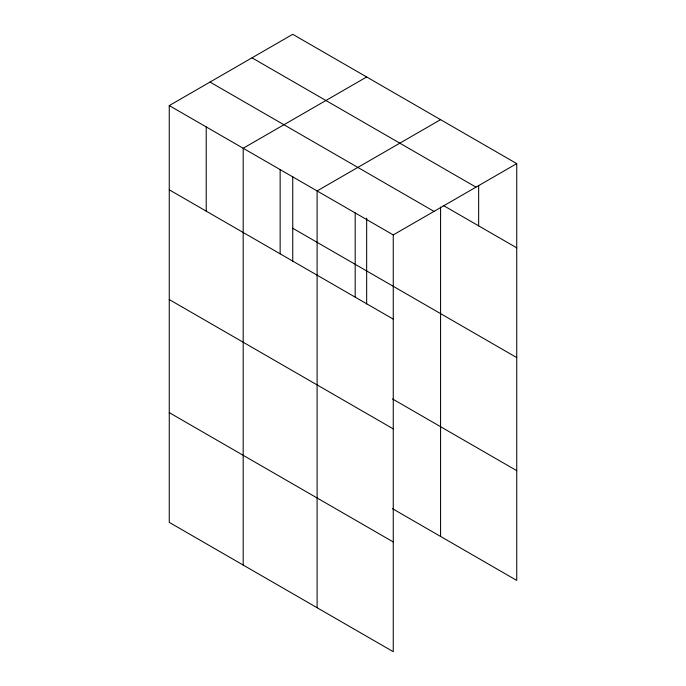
<?xml version="1.0" encoding="UTF-8"?>
<svg xmlns="http://www.w3.org/2000/svg" width="686" height="686" viewBox="0 0 686 686"><rect width="100%" height="100%" fill="white"/><g stroke="black" fill="none" stroke-linecap="round" stroke-linejoin="round"><path stroke-width="1.03" d="M169.262 105.584L393.258 234.912L393.258 651.7L169.262 522.372L169.262 105.584L292.742 34.3L516.738 163.628L516.738 580.416L392.529 508.703M440.575 207.043L440.575 536.443M366.658 76.978L243.187 148.262L243.187 565.05M440.575 119.656L317.103 190.94L317.103 607.727M393.258 234.912L516.738 163.628M251.994 57.821L475.99 187.149M443.293 205.448L516.738 247.843M210.01 82.063L434.006 211.391M292.742 228.267L516.738 357.595M169.262 189.808L393.258 319.136M392.529 398.952L516.738 470.665M169.262 299.559L393.258 428.879M169.262 412.629L393.258 541.957M478.657 185.349L478.657 225.865M366.658 218.182L366.658 304.018M355.185 212.926L355.185 297.149M292.742 176.559L292.742 261.34M280.145 169.605L280.145 253.829M206.22 126.927L206.22 211.151"/></g></svg>
